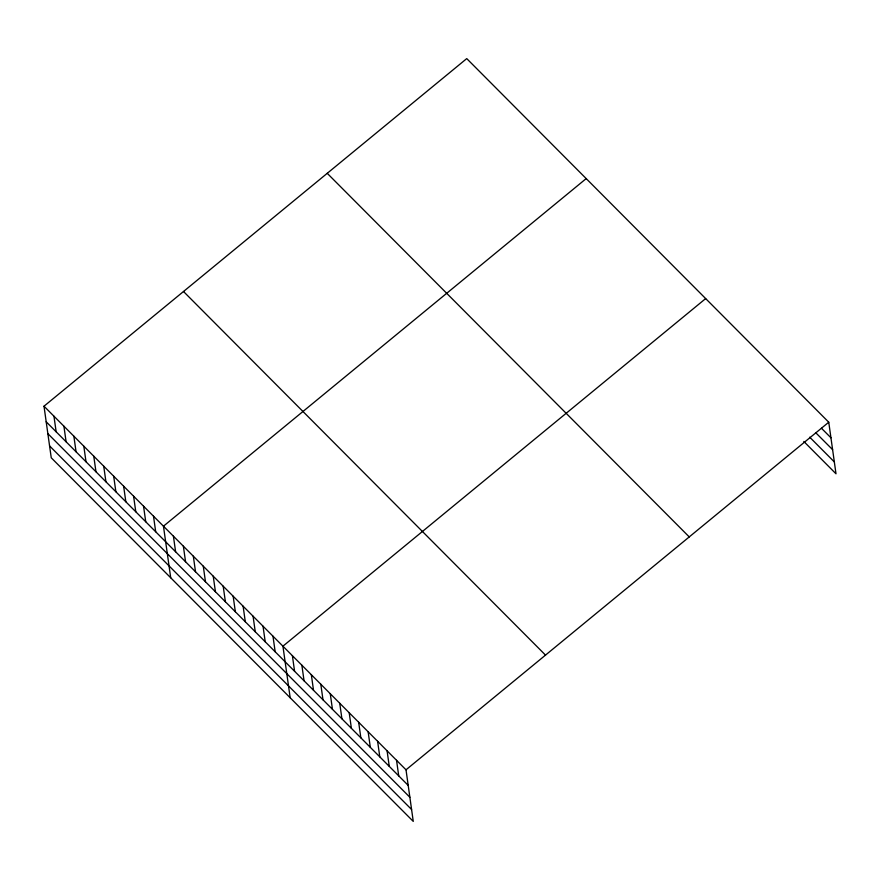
<?xml version="1.0" encoding="UTF-8"?>
<svg xmlns="http://www.w3.org/2000/svg" width="880" height="880" viewBox="0 0 880 880"><rect width="100%" height="100%" fill="white"/><g stroke="black" fill="none" stroke-linecap="round" stroke-linejoin="round"><path stroke-width="1.32" d="M44 406.208L406.01 769.813L413.259 821.392L51.249 457.787L44 406.208L466.741 58.608L828.751 422.213L836 473.792L803.814 441.463M586.201 178.596L163.46 526.196L170.709 577.775M705.672 298.584L282.931 646.184L290.18 697.763M406.01 769.813L828.751 422.213M821.469 428.274L830.94 437.789M815.562 432.553L832.612 449.669M809.71 437.184L834.328 461.912M327.239 173.316L689.249 536.921M183.502 291.5L545.512 655.105M46.189 421.784L408.199 785.389M47.861 433.664L409.871 797.269M49.577 445.907L411.587 809.512M396.539 760.298L398.728 775.874M387.079 750.794L389.268 766.37M377.608 741.279L379.797 756.855M368.137 731.775L370.326 747.351M358.666 722.26L360.855 737.836M349.206 712.756L351.395 728.332M339.735 703.241L341.924 718.817M330.264 693.737L332.453 709.313M320.804 684.222L322.993 699.798M311.333 674.718L313.522 690.294M301.862 665.203L304.051 680.779M292.391 655.699L294.58 671.275M272.976 636.185L275.165 651.761M263.021 626.186L265.21 641.762M253.066 616.187L255.255 631.763M243.111 606.188L245.3 621.764M233.156 596.189L235.345 611.765M223.19 586.19L225.39 601.766M213.235 576.191L215.435 591.767M203.28 566.192L205.469 581.768M193.325 556.193L195.514 571.769M183.37 546.194L185.559 561.77M173.415 536.195L175.604 551.771M153.505 516.197L155.694 531.773M143.55 506.198L145.739 521.774M133.595 496.199L135.784 511.775M123.64 486.2L125.829 501.776M113.685 476.201L115.874 491.777M103.73 466.202L105.919 481.778M93.775 456.203L95.964 471.779M83.82 446.204L86.009 461.78M73.865 436.205L76.054 451.781M63.91 426.206L66.099 441.782M53.955 416.207L56.144 431.783"/></g></svg>
